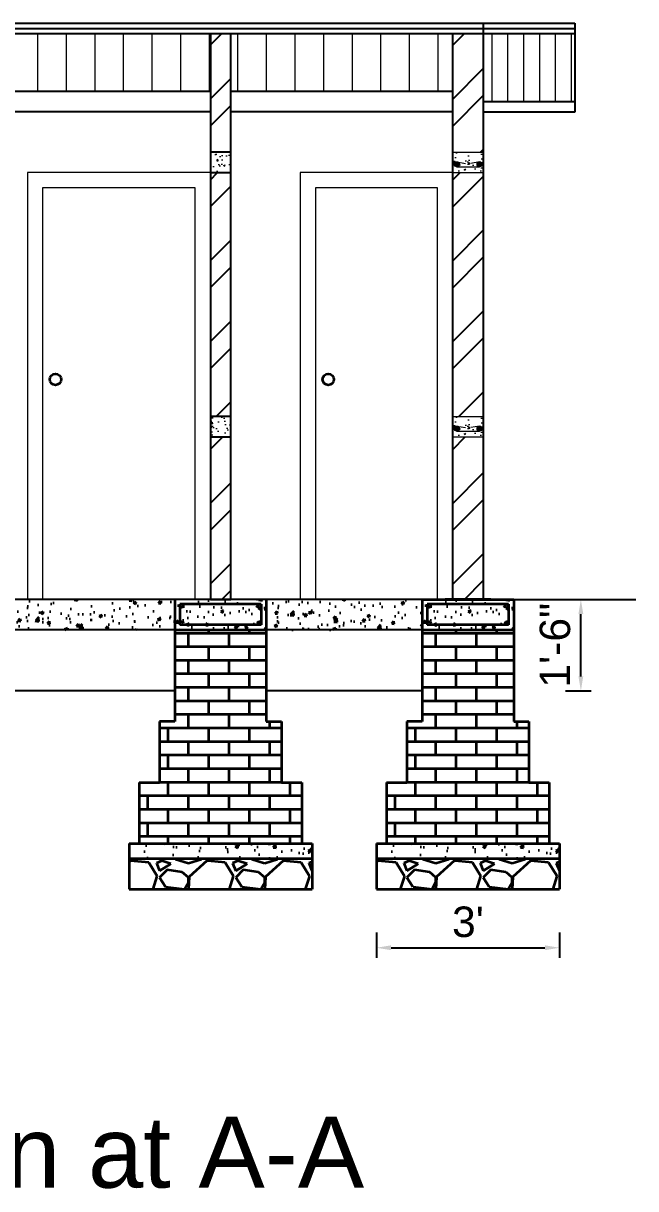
# Model space of a CAD drawing. Header units: inches. Extents: x 367408 to 422529, y -59171 to -41521.
# Drawn here: x 384989 to 385109.5, y -56640.7 to -56411.4 of the extents above; entities that cross this region are included whole.
import ezdxf

# ---------------------------------------------------------------- set-up
doc = ezdxf.new("R2010")
doc.units = ezdxf.units.IN
doc.header["$LTSCALE"] = 2
doc.header["$MEASUREMENT"] = 0
doc.header["$PDMODE"] = 34
doc.layers.get('0').update_dxf_attribs({"linetype": 'CONTINUOUS'})
doc.layers.get('DEFPOINTS').update_dxf_attribs({"color": 141, "linetype": 'CONTINUOUS'})
for name, color, linetype, lineweight in [('door', 20, 'CONTINUOUS', 35), ('steps', 253, 'CONTINUOUS', 20), ('WALL - A', 1, 'CONTINUOUS', 40)]:
    doc.layers.add(name, color=color, linetype=linetype, lineweight=lineweight)
doc.styles.add('Lettring Text', font='arial.ttf')
doc.styles.get("Standard").update_dxf_attribs({"font": 'ARIALN.TTF'})
doc.dimstyles.new('Copy of Standard', dxfattribs={"dimtxt": 6, "dimasz": 2.875, "dimexe": 2, "dimexo": 4, "dimgap": 2, "dimtad": 1, "dimdec": 0, "dimrnd": 1, "dimzin": 0, "dimdsep": 46, "dimlunit": 4, "dimtxsty": 'Lettring Text', "dimcen": 0.1, "dimclrd": 7, "dimclre": 7, "dimclrt": 7, "dimazin": 0, "dimtfac": 0.645, "dimtdec": 0, "dimtmove": 1, "dimatfit": 0, "dimfxl": 3, "dimfxlon": 1, "dimtfillclr": 256, "dimtolj": 1, "dimtzin": 0, "dimlwd": -1, "dimlwe": -1, "dimarcsym": 2})
pattern_1 = [(228.0127875, (24030.8895, -25793.8953), (-120, -135), [2.01804, -199.7863207]), (184.96974073, (24029.53953, -25795.3953), (180, 15), [3.46302, -342.8388714]), (132.51044708, (24026.0895, -25795.6953), (150, -165), [2.44182, -241.74048894]), (267.273689, (24020.2395, -25799.4453), (15, 300), [3.15357, -312.2033706]), (292.83365418, (24020.0895, -25802.5953), (-75, 180), [3.092325, -306.1405969]), (357.273689, (24021.2895, -25805.4453), (-300, 15), [3.15357, -312.2033706]), (37.69424047, (24024.43953, -25805.5953), (-195, -150), [4.170435, -412.87272823]), (72.25532837, (24027.73953, -25803.0453), (105, 330), [3.93732, -389.79482245]), (121.42956562, (24028.9395, -25799.2953), (-120, 195), [3.16425, -313.26109665]), (175.2363583, (24027.2895, -25796.5953), (165, -15), [3.61248, -177.0114387]), (222.3974378, (24023.68953, -25796.29533), (-180, -165), [4.67172, -462.5006251]), (138.81407483, (24035.0895, -25799.5953), (-105, 90), [1.594515, -157.8576722]), (171.4692344, (24033.8895, -25798.5453), (195, -30), [3.033555, -300.32267124]), (225, (24030.89, -25798.095), (-2e-15, -15), [2.121315, -19.09188844]), (203.1985905, (24029.8395, -25796.2953), (75, 30), [1.14237, -113.0942266]), (291.8014095, (24028.7895, -25796.7453), (-15, 45), [1.615545, -79.1619271]), (30.9637565, (24029.3895, -25798.2453), (45, 30), [2.623935, -84.8403434]), (161.5650512, (24031.6395, -25796.8953), (30, -15), [1.897365, -45.5367999]), (16.38954033, (24020.0895, -25796.7453), (150, 45), [2.658, -263.1426772]), (70.34617594, (24022.6395, -25795.9953), (-60, -165), [2.229915, -220.7611162]), (293.1985905, (24031.6395, -25793.8953), (-30, 75), [2.284725, -111.9518716]), (343.61045967, (24032.5395, -25795.9953), (-150, 45), [2.658, -263.1426772]), (339.4439548, (24020.0895, -25806.0453), (-75, 30), [2.5632, -125.5968562]), (294.77514057, (24022.4895, -25806.9453), (-75, 165), [2.14767, -212.61964595]), (66.8014095, (24031.7895, -25808.8953), (30, 75), [2.284725, -111.9518716]), (17.35402464, (24032.6895, -25806.7953), (-195, -60), [2.514465, -248.9313542]), (69.4439548, (24024.4395, -25808.8953), (-30, -75), [1.2816, -126.8784562]), (101.3099325, (24030.8895, -25808.8953), (-15, 60), [0.76485, -75.7204427]), (165.9637565, (24030.7395, -25808.1453), (45, -15), [3.092325, -58.7542594]), (186.00900596, (24027.7395, -25807.3953), (150, 15), [2.86575, -283.7088476]), (303.6900675, (24029.3895, -25799.5953), (-15, 30), [2.16333, -51.91993913]), (353.15722659, (24030.58953, -25801.3953), (255, -30), [3.77691, -373.91343936]), (60.9453959, (24034.3395, -25801.8453), (-60, -105), [1.54434, -152.8901121]), (90, (24035.09, -25800.495), (-15, 15), [0.9, -14.1]), (120.25643716, (24027.4395, -25806.9453), (60, -105), [2.08386, -206.30279984]), (48.0127875, (24026.3895, -25805.1453), (120, 135), [4.03608, -197.7682807]), (0, (24029.09, -25802.145), (15, 15), [3.9, -11.1]), (325.30484647, (24032.9895, -25802.1453), (150, -105), [2.37171, -234.7991145]), (254.0546041, (24034.9395, -25803.4953), (-15, -60), [2.18403, -107.01761834]), (207.64597536, (24034.33953, -25805.5953), (-285, -150), [3.555975, -352.04211273]), (175.42607874, (24031.18953, -25807.2453), (-195, 15), [3.761985, -372.4361011])]
pattern_2 = [(50, (320748.2567, 59987.4594), (5.73808146, -0.50201708), [0.6, -6.6]), (355, (320748.2567, 59987.4594), (-1.11001067, 6.01753707), [0.48, -5.28]), (100.4514, (320748.735, 59987.4176), (4.62807505, 5.51551634), [0.50992152, -5.6091369]), (46.1842, (320748.257, 59989.0594), (8.5379284, -1.3241521), [0.9, -9.9]), (96.6356, (320748.968, 59988.949), (7.47730164, 7.79294297), [0.7648823, -8.413704]), (351.1842, (320748.257, 59989.059), (7.47729556, 7.7929488), [0.72, -7.92]), (21, (320749.0567, 59988.6594), (4.77525642, -3.22095113), [0.6, -6.6]), (326, (320749.0567, 59988.6594), (1.94652266, 5.80120036), [0.48, -5.28]), (71.4514, (320749.4546, 59988.391), (6.72178103, 2.58024397), [0.50992152, -5.6091369]), (37.5, (320748.2567, 59987.4594), (0.097278843, 2.66315083), [0, -5.216, 0, -5.36, 0, -5.3]), (7.5, (320748.2567, 59987.4594), (2.1045563, 3.155293695), [0, -3.056, 0, -5.096, 0, -2.02]), (327.5, (320746.4727, 59987.4594), (4.27057949, -0.180438974), [0, -2, 0, -6.24, 0, -8.28]), (317.5, (320745.6727, 59987.4594), (4.66548935, 0.80083986), [0, -2.6, 0, -4.144, 0, -5.88])]
pattern_3 = [(228.0127875, (23982.2081, -25793.8953), (-120, -135), [2.01804, -199.7863207]), (184.96974073, (23980.8581, -25795.3953), (180, 15), [3.46302, -342.8388714]), (132.51044708, (23977.4081, -25795.6953), (150, -165), [2.44182, -241.74048894]), (267.273689, (23971.5581, -25799.4453), (15, 300), [3.15357, -312.2033706]), (292.83365418, (23971.4081, -25802.5953), (-75, 180), [3.092325, -306.1405969]), (357.273689, (23972.6081, -25805.4453), (-300, 15), [3.15357, -312.2033706]), (37.69424047, (23975.75813, -25805.5953), (-195, -150), [4.170435, -412.87272823]), (72.25532837, (23979.0581, -25803.0453), (105, 330), [3.93732, -389.79482245]), (121.42956562, (23980.2581, -25799.2953), (-120, 195), [3.16425, -313.26109665]), (175.2363583, (23978.6081, -25796.5953), (165, -15), [3.61248, -177.0114387]), (222.3974378, (23975.00813, -25796.29533), (-180, -165), [4.67172, -462.5006251]), (138.81407483, (23986.4081, -25799.5953), (-105, 90), [1.594515, -157.8576722]), (171.4692344, (23985.2081, -25798.5453), (195, -30), [3.033555, -300.32267124]), (225, (23982.208, -25798.095), (-2e-15, -15), [2.121315, -19.09188844]), (203.1985905, (23981.1581, -25796.2953), (75, 30), [1.14237, -113.0942266]), (291.8014095, (23980.108, -25796.7453), (-15, 45), [1.615545, -79.1619271]), (30.9637565, (23980.708, -25798.2453), (45, 30), [2.623935, -84.8403434]), (161.5650512, (23982.958, -25796.8953), (30, -15), [1.897365, -45.5367999]), (16.38954033, (23971.4081, -25796.7453), (150, 45), [2.658, -263.1426772]), (70.34617594, (23973.9581, -25795.9953), (-60, -165), [2.229915, -220.7611162]), (293.1985905, (23982.9581, -25793.8953), (-30, 75), [2.284725, -111.9518716]), (343.61045967, (23983.8581, -25795.9953), (-150, 45), [2.658, -263.1426772]), (339.4439548, (23971.4081, -25806.0453), (-75, 30), [2.5632, -125.5968562]), (294.77514057, (23973.8081, -25806.9453), (-75, 165), [2.14767, -212.61964595]), (66.8014095, (23983.1081, -25808.8953), (30, 75), [2.284725, -111.9518716]), (17.35402464, (23984.0081, -25806.7953), (-195, -60), [2.514465, -248.9313542]), (69.4439548, (23975.7581, -25808.8953), (-30, -75), [1.2816, -126.8784562]), (101.3099325, (23982.208, -25808.8953), (-15, 60), [0.76485, -75.7204427]), (165.9637565, (23982.058, -25808.1453), (45, -15), [3.092325, -58.7542594]), (186.00900596, (23979.0581, -25807.3953), (150, 15), [2.86575, -283.7088476]), (303.6900675, (23980.708, -25799.5953), (-15, 30), [2.16333, -51.91993913]), (353.15722659, (23981.9081, -25801.3953), (255, -30), [3.77691, -373.91343936]), (60.9453959, (23985.6581, -25801.8453), (-60, -105), [1.54434, -152.8901121]), (90, (23986.408, -25800.495), (-15, 15), [0.9, -14.1]), (120.25643716, (23978.7581, -25806.9453), (60, -105), [2.08386, -206.30279984]), (48.0127875, (23977.7081, -25805.1453), (120, 135), [4.03608, -197.7682807]), (0, (23980.408, -25802.145), (15, 15), [3.9, -11.1]), (325.30484647, (23984.3081, -25802.1453), (150, -105), [2.37171, -234.7991145]), (254.0546041, (23986.2581, -25803.4953), (-15, -60), [2.18403, -107.01761834]), (207.64597536, (23985.6581, -25805.5953), (-285, -150), [3.555975, -352.04211273]), (175.42607874, (23982.5081, -25807.2453), (-195, 15), [3.761985, -372.4361011])]
pattern_4 = [(50, (320699.5753, 59987.4594), (5.73808146, -0.50201708), [0.6, -6.6]), (355, (320699.575, 59987.4594), (-1.11001067, 6.01753707), [0.48, -5.28]), (100.4514, (320700.0534, 59987.4176), (4.62807505, 5.51551634), [0.50992152, -5.6091369]), (46.1842, (320699.575, 59989.0594), (8.5379284, -1.3241521), [0.9, -9.9]), (96.6356, (320700.287, 59988.949), (7.47730164, 7.79294297), [0.7648823, -8.413704]), (351.1842, (320699.575, 59989.059), (7.47729556, 7.7929488), [0.72, -7.92]), (21, (320700.3753, 59988.6594), (4.77525642, -3.22095113), [0.6, -6.6]), (326, (320700.375, 59988.6594), (1.94652266, 5.80120036), [0.48, -5.28]), (71.4514, (320700.773, 59988.391), (6.72178103, 2.58024397), [0.50992152, -5.6091369]), (37.5, (320699.5753, 59987.4594), (0.097278843, 2.66315083), [0, -5.216, 0, -5.36, 0, -5.3]), (7.5, (320699.5753, 59987.4594), (2.1045563, 3.155293695), [0, -3.056, 0, -5.096, 0, -2.02]), (327.5, (320697.7913, 59987.4594), (4.27057949, -0.180438974), [0, -2, 0, -6.24, 0, -8.28]), (317.5, (320696.9913, 59987.4594), (4.66548935, 0.80083986), [0, -2.6, 0, -4.144, 0, -5.88])]
pattern_5 = [(50, (0, 0), (3.586300913, -0.313760675), [0.375, -4.125]), (355, (0, 0), (-0.693756668, 3.76096067), [0.3, -3.3]), (100.4514445, (0.299, -0.026), (2.892544234, 3.447199955), [0.31870096, -3.50571056]), (46.1842, (0, 1), (5.336206653, -0.827596404), [0.5625, -6.1875]), (96.6356355, (0.4447, 0.931), (4.67330973, 4.870593004), [0.47805171, -5.2585688]), (351.184164, (0, 1), (4.673309725, 4.870593), [0.45, -4.950000005]), (21, (0.5, 0.75), (2.98453526, -2.013094453), [0.375, -4.125]), (326, (0.5, 0.75), (1.21657666, 3.625750225), [0.3, -3.3]), (71.4514447, (0.7487, 0.5822), (4.201111884, 1.612655764), [0.31870095, -3.50571056]), (37.5, (0, 0), (0.0607992766, 1.664469269), [0, -3.26, 0, -3.35, 0, -3.3125]), (7.5, (0, 0), (1.315347687, 1.9720585594), [0, -1.91, 0, -3.185, 0, -1.2625]), (327.5, (-1.115, 0), (2.669112181, -0.1127743587), [0, -1.25, 0, -3.9, 0, -5.175]), (317.5, (-1.615, 0), (2.915930847, 0.500524912), [0, -1.625, 0, -2.59, 0, -3.675])]
pattern_6 = [(50, (0, 0), (5.73808146, -0.50201708), [0.6, -6.6]), (355, (0, 0), (-1.11001067, 6.01753707), [0.48, -5.28]), (100.4514445, (0.478, -0.042), (4.62807077, 5.51551993), [0.50992154, -5.6091369]), (46.1842, (0, 1.6), (8.53793065, -1.32415425), [0.9, -9.9]), (96.6356355, (0.7115, 1.49), (7.47729557, 7.7929488), [0.76488274, -8.41371008]), (351.184164, (0, 1.6), (7.47729556, 7.7929488), [0.72, -7.92]), (21, (0.8, 1.2), (4.775256417, -3.220951125), [0.6, -6.6]), (326, (0.8, 1.2), (1.946522655, 5.80120036), [0.48, -5.28]), (71.4514447, (1.198, 0.9316), (6.72177901, 2.58024922), [0.50992152, -5.6091369]), (37.5, (0, 0), (0.097278843, 2.663150831), [0, -5.216, 0, -5.36, 0, -5.3]), (7.5, (0, 0), (2.1045563, 3.155293695), [0, -3.056, 0, -5.096, 0, -2.02]), (327.5, (-1.784, 0), (4.270579489, -0.180438974), [0, -2, 0, -6.24, 0, -8.28]), (317.5, (-2.584, 0), (4.665489355, 0.80083986), [0, -2.6, 0, -4.144, 0, -5.88])]

# ---------------------------------------------------------------- blocks, each defined once
blk = doc.blocks.new('*D1002')
at = {"color": 7, "transparency": 16777216}
for p, q in [((385095.72, -56524.76), (385100.72, -56524.76)), ((385098.72, -56539.89), (385098.72, -56527.64)), ((385095.72, -56542.77), (385100.72, -56542.77))]:
    blk.add_line(p, q, dxfattribs=at)
at = {"color": 7, "linetype": 'ByBlock', "transparency": 16777216}
for points in [[(385098.24, -56527.64), (385099.19, -56527.64), (385098.72, -56524.76)], [(385098.24, -56539.89), (385099.19, -56539.89), (385098.72, -56542.77)]]:
    blk.add_solid(points, dxfattribs=at)
at = {"layer": 'DEFPOINTS', "color": 0, "linetype": 'ByBlock', "transparency": 16777216}
for p in [(385085.5, -56524.76), (385098.72, -56524.76), (385085.5, -56542.77)]:
    blk.add_point(p, dxfattribs=at)
at = {"color": 7, "linetype": 'ByBlock', "lineweight": 5, "transparency": 16777216, "insert": (385093.65, -56533.77), "char_height": 6, "attachment_point": 5, "rotation": 90, "style": 'Lettring Text'}
blk.add_mtext('\\A1;1\'-6"', dxfattribs=at)
blk = doc.blocks.new('*D1003')
at = {"color": 7, "transparency": 16777216}
for p, q in [((385058.5, -56590.3), (385058.5, -56595.3)), ((385094.5, -56590.3), (385094.5, -56595.3)), ((385061.38, -56593.3), (385091.63, -56593.3))]:
    blk.add_line(p, q, dxfattribs=at)
at = {"color": 7, "linetype": 'ByBlock', "transparency": 16777216}
for points in [[(385061.38, -56592.82), (385061.38, -56593.78), (385058.5, -56593.3)], [(385091.63, -56592.82), (385091.63, -56593.78), (385094.5, -56593.3)]]:
    blk.add_solid(points, dxfattribs=at)
at = {"layer": 'DEFPOINTS', "color": 0, "linetype": 'ByBlock', "transparency": 16777216}
for p in [(385058.5, -56578.76), (385094.5, -56578.76), (385094.5, -56593.3)]:
    blk.add_point(p, dxfattribs=at)
at = {"color": 7, "linetype": 'ByBlock', "lineweight": 5, "transparency": 16777216, "insert": (385076.5, -56588.23), "char_height": 6, "attachment_point": 5, "style": 'Lettring Text'}
blk.add_mtext("\\A1;3'", dxfattribs=at)

msp = doc.modelspace()

# ---------------------------------------------------------------- hatches: boundary and pattern name
at = {"linetype": 'ByBlock', "lineweight": 5}
h = msp.add_hatch(dxfattribs=at)
h.set_pattern_fill('AR-CONC', scale=0.5, style=0)
h.set_pattern_definition(pattern_5)
h.paths.add_polyline_path([(385029.82, -56436.76), (385025.82, -56436.76), (385025.82, -56440.76), (385029.82, -56440.76)])
h = msp.add_hatch(dxfattribs=at)
h.set_pattern_fill('AR-CONC', scale=0.5, style=0)
h.set_pattern_definition(pattern_5)
h.paths.add_polyline_path([(385079.5, -56436.76), (385073.5, -56436.76), (385073.5, -56440.76), (385079.5, -56440.76)])
h.paths.add_polyline_path([(385079.29, -56439.13, -0.424176), (385078.78, -56439.63), (385074.3, -56439.63, -0.424176), (385073.79, -56439.13, -1), (385074.78, -56439.13, -0.404321), (385074.3, -56439.63), (385078.78, -56439.63, -0.404321), (385078.3, -56439.13, -1)], flags=16)
for points in [[(385073.79, -56439.13, 0.404321), (385074.27, -56439.63), (385074.3, -56439.63, 0.404321), (385074.78, -56439.13, 0.315664), (385074.46, -56438.67), (385074.29, -56438.64, 0.414214)], [(385079.29, -56439.13, 0.414214), (385078.8, -56438.64), (385078.63, -56438.67, 0.315664), (385078.3, -56439.13, 1)], [(385073.79, -56491.13, 0.404321), (385074.27, -56491.63), (385074.3, -56491.63, 0.404321), (385074.78, -56491.13, 0.315664), (385074.46, -56490.67), (385074.29, -56490.64, 0.414214)], [(385079.29, -56491.13, 0.414214), (385078.8, -56490.64), (385078.63, -56490.67, 0.315664), (385078.3, -56491.13, 1)]]:
    msp.add_hatch(color=7, dxfattribs=at).paths.add_polyline_path(points)
h = msp.add_hatch(dxfattribs=at)
h.set_pattern_fill('AR-CONC', scale=0.5, style=0)
h.set_pattern_definition(pattern_5)
h.paths.add_polyline_path([(385029.82, -56488.76), (385025.82, -56488.76), (385025.82, -56492.76), (385029.82, -56492.76)])
h = msp.add_hatch(dxfattribs=at)
h.set_pattern_fill('AR-CONC', scale=0.5, style=0)
h.set_pattern_definition([(50, (0, -52), (3.586300913, -0.313760675), [0.375, -4.125]), (355, (0, -52), (-0.693756668, 3.76096067), [0.3, -3.3]), (100.4514445, (0.299, -52.026), (2.892544234, 3.447199955), [0.31870096, -3.50571056]), (46.1842, (0, -51), (5.336206653, -0.827596404), [0.5625, -6.1875]), (96.6356355, (0.4447, -51.069), (4.67330973, 4.870593004), [0.47805171, -5.2585688]), (351.184164, (0, -51), (4.673309725, 4.870593), [0.45, -4.950000005]), (21, (0.5, -51.25), (2.98453526, -2.013094453), [0.375, -4.125]), (326, (0.5, -51.25), (1.21657666, 3.625750225), [0.3, -3.3]), (71.4514447, (0.7487, -51.4178), (4.201111884, 1.612655764), [0.31870095, -3.50571056]), (37.5, (0, -52), (0.0607992766, 1.664469269), [0, -3.26, 0, -3.35, 0, -3.3125]), (7.5, (0, -52), (1.315347687, 1.9720585594), [0, -1.91, 0, -3.185, 0, -1.2625]), (327.5, (-1.115, -52), (2.669112181, -0.1127743587), [0, -1.25, 0, -3.9, 0, -5.175]), (317.5, (-1.615, -52), (2.915930847, 0.500524912), [0, -1.625, 0, -2.59, 0, -3.675])])
h.paths.add_polyline_path([(385079.5, -56488.76), (385073.5, -56488.76), (385073.5, -56492.76), (385079.5, -56492.76)])
h.paths.add_polyline_path([(385079.29, -56491.13, -0.424176), (385078.78, -56491.63), (385074.3, -56491.63, -0.424176), (385073.79, -56491.13, -1), (385074.78, -56491.13, -0.404321), (385074.3, -56491.63), (385078.78, -56491.63, -0.404321), (385078.3, -56491.13, -1)], flags=16)
at = {"layer": 'door', "ltscale": 0.5}
h = msp.add_hatch(dxfattribs=at)
h.set_pattern_fill('AR-CONC', color=256, scale=0.8, style=0)
h.set_pattern_definition(pattern_6)
h.paths.add_polyline_path([(385018.82, -56524.76), (384922.74, -56524.76), (384922.74, -56530.76), (385018.82, -56530.76)])
h = msp.add_hatch(dxfattribs=at)
h.set_pattern_fill('AR-CONC', color=256, scale=0.8, style=0)
h.set_pattern_definition(pattern_4)
h.paths.add_polyline_path([(385036.82, -56524.76), (385018.82, -56524.76), (385018.82, -56530.76), (385036.82, -56530.76), (385036.82, -56525.71)])
h.paths.add_polyline_path([(385035.82, -56525.71), (385035.82, -56529.76), (385019.82, -56529.76), (385019.82, -56525.71), (385020.12, -56525.71, -0.049683), (385020.19, -56525.71)], flags=16)
h.paths.add_polyline_path([(385035.82, -56526.05, -1), (385035.15, -56526.05, -1)], flags=0)
h.paths.add_polyline_path([(385035.82, -56529.43, -1), (385035.15, -56529.43, -1)], flags=16)
h.paths.add_polyline_path([(385020.49, -56529.43, -1), (385019.82, -56529.43, -1)], flags=16)
h = msp.add_hatch(dxfattribs=at)
h.set_pattern_fill('AR-CONC', color=256, scale=0.8, style=0)
h.set_pattern_definition(pattern_4)
h.paths.add_polyline_path([(385035.82, -56525.71), (385019.82, -56525.71), (385019.82, -56529.76), (385035.82, -56529.76)])
h = msp.add_hatch(color=256, dxfattribs=at)
h.paths.add_polyline_path([(385020.49, -56526.04, 0.385424), (385020.19, -56525.71), (385020.12, -56525.71, 0.385424), (385019.82, -56526.04, 1)])
h.paths.add_polyline_path([(385019.82, -56529.43, 1), (385020.49, -56529.43, 1)])
h.paths.add_polyline_path([(385035.15, -56526.05, 1), (385035.82, -56526.05, 1)])
h.paths.add_polyline_path([(385035.15, -56529.43, 1), (385035.82, -56529.43, 1)])
h = msp.add_hatch(dxfattribs=at)
h.set_pattern_fill('AR-CONC', color=256, scale=0.8, style=0)
h.set_pattern_definition(pattern_6)
h.paths.add_polyline_path([(385067.5, -56524.76), (385051.5, -56524.76), (385036.82, -56524.76), (385036.82, -56530.76), (385067.5, -56530.76)])
h = msp.add_hatch(dxfattribs=at)
h.set_pattern_fill('AR-CONC', color=256, scale=0.8, style=0)
h.set_pattern_definition(pattern_2)
h.paths.add_polyline_path([(385085.5, -56524.76), (385067.5, -56524.76), (385067.5, -56530.76), (385085.5, -56530.76), (385085.5, -56525.71)])
h.paths.add_polyline_path([(385084.5, -56525.71), (385084.5, -56529.76), (385068.5, -56529.76), (385068.5, -56525.71), (385068.81, -56525.71, -0.049683), (385068.87, -56525.71)], flags=16)
h.paths.add_polyline_path([(385084.5, -56526.05, -1), (385083.83, -56526.05, -1)], flags=0)
h.paths.add_polyline_path([(385084.5, -56529.43, -1), (385083.83, -56529.43, -1)], flags=16)
h.paths.add_polyline_path([(385069.17, -56529.43, -1), (385068.5, -56529.43, -1)], flags=16)
h = msp.add_hatch(dxfattribs=at)
h.set_pattern_fill('AR-CONC', color=256, scale=0.8, style=0)
h.set_pattern_definition(pattern_2)
h.paths.add_polyline_path([(385084.5, -56525.71), (385068.5, -56525.71), (385068.5, -56529.76), (385084.5, -56529.76)])
h = msp.add_hatch(color=256, dxfattribs=at)
h.paths.add_polyline_path([(385069.17, -56526.04, 0.385424), (385068.87, -56525.71), (385068.81, -56525.71, 0.385424), (385068.5, -56526.04, 1)])
h.paths.add_polyline_path([(385068.5, -56529.43, 1), (385069.17, -56529.43, 1)])
h.paths.add_polyline_path([(385083.83, -56526.05, 1), (385084.5, -56526.05, 1)])
h.paths.add_polyline_path([(385083.83, -56529.43, 1), (385084.5, -56529.43, 1)])
at = {"layer": 'door', "ltscale": 0.5, "transparency": 33554648}
h = msp.add_hatch(dxfattribs=at)
h.set_pattern_fill('AR-BRSTD', color=256)
h.set_pattern_definition([(0, (229625.5013, -29637.335), (0, 2.667), []), (90, (229625.5013, -29637.335), (-4, 2.667), [2.667, -2.667])])
h.paths.add_polyline_path([(385036.82, -56530.76), (385018.82, -56530.76), (385018.82, -56548.76), (385036.82, -56548.76)])
h.paths.add_polyline_path([(385039.82, -56548.76), (385015.82, -56548.76), (385015.82, -56560.76), (385036.82, -56560.76), (385039.82, -56560.76)])
h.paths.add_polyline_path([(385043.82, -56560.76), (385036.82, -56560.76), (385015.82, -56560.76), (385011.82, -56560.76), (385011.82, -56572.76), (385043.82, -56572.76)])
h = msp.add_hatch(dxfattribs=at)
h.set_pattern_fill('AR-BRSTD', color=256)
h.set_pattern_definition([(0, (229674.1827, -29637.335), (0, 2.667), []), (90, (229674.1827, -29637.335), (-4, 2.667), [2.667, -2.667])])
h.paths.add_polyline_path([(385085.5, -56530.76), (385067.5, -56530.76), (385067.5, -56548.76), (385085.5, -56548.76)])
h.paths.add_polyline_path([(385088.5, -56548.76), (385064.5, -56548.76), (385064.5, -56560.76), (385085.5, -56560.76), (385088.5, -56560.76)])
h.paths.add_polyline_path([(385092.5, -56560.76), (385085.5, -56560.76), (385064.5, -56560.76), (385060.5, -56560.76), (385060.5, -56572.76), (385092.5, -56572.76)])
at = {"layer": 'door', "ltscale": 0.5}
h = msp.add_hatch(dxfattribs=at)
h.set_pattern_fill('AR-CONC', color=256, style=0)
h.set_pattern_definition([(50, (380260.083, 11870.118), (7.17260183, -0.62752135), [0.75, -8.25]), (355, (380260.083, 11870.118), (-1.3875133, 7.5219213), [0.6, -6.6]), (100.4514, (380260.6804, 11870.066), (5.7850938, 6.8943954), [0.6374019, -7.0114211]), (46.1842, (380260.083, 11872.118), (10.6724105, -1.6551901), [1.125, -12.375]), (96.6356, (380260.972, 11871.98), (9.346627, 9.7411787), [0.9561029, -10.51713]), (351.1842, (380260.083, 11872.118), (9.3466195, 9.741186), [0.9, -9.9]), (21, (380261.083, 11871.618), (5.9690705, -4.0261889), [0.75, -8.25]), (326, (380261.083, 11871.618), (2.4331533, 7.25150045), [0.6, -6.6]), (71.4514, (380261.58, 11871.2826), (8.4022263, 3.225305), [0.6374019, -7.0114211]), (37.5, (380260.0827, 11870.118), (0.12159855, 3.32893854), [0, -6.52, 0, -6.7, 0, -6.625]), (7.5, (380260.0827, 11870.118), (2.63069537, 3.94411712), [0, -3.82, 0, -6.37, 0, -2.525]), (327.5, (380257.8527, 11870.118), (5.33822436, -0.22554872), [0, -2.5, 0, -7.8, 0, -10.35]), (317.5, (380256.8527, 11870.118), (5.8318617, 1.00104982), [0, -3.25, 0, -5.18, 0, -7.35])])
h.paths.add_polyline_path([(385045.82, -56572.76), (385009.82, -56572.76), (385009.82, -56575.76), (385045.82, -56575.76)])
h = msp.add_hatch(dxfattribs=at)
h.set_pattern_fill('AR-CONC', color=256, style=0)
h.set_pattern_definition([(50, (380308.764, 11870.118), (7.17260183, -0.62752135), [0.75, -8.25]), (355, (380308.764, 11870.118), (-1.3875133, 7.5219213), [0.6, -6.6]), (100.4514, (380309.362, 11870.066), (5.7850938, 6.8943954), [0.6374019, -7.0114211]), (46.1842, (380308.764, 11872.118), (10.6724105, -1.6551901), [1.125, -12.375]), (96.6356, (380309.653, 11871.98), (9.346627, 9.7411787), [0.9561029, -10.51713]), (351.1842, (380308.764, 11872.118), (9.3466195, 9.741186), [0.9, -9.9]), (21, (380309.764, 11871.618), (5.9690705, -4.0261889), [0.75, -8.25]), (326, (380309.764, 11871.618), (2.4331533, 7.25150045), [0.6, -6.6]), (71.4514, (380310.2615, 11871.2826), (8.4022263, 3.225305), [0.6374019, -7.0114211]), (37.5, (380308.764, 11870.118), (0.12159855, 3.32893854), [0, -6.52, 0, -6.7, 0, -6.625]), (7.5, (380308.764, 11870.118), (2.63069537, 3.94411712), [0, -3.82, 0, -6.37, 0, -2.525]), (327.5, (380306.534, 11870.118), (5.33822436, -0.22554872), [0, -2.5, 0, -7.8, 0, -10.35]), (317.5, (380305.534, 11870.118), (5.8318617, 1.00104982), [0, -3.25, 0, -5.18, 0, -7.35])])
h.paths.add_polyline_path([(385094.5, -56572.76), (385058.5, -56572.76), (385058.5, -56575.76), (385094.5, -56575.76)])
at = {"layer": 'door', "ltscale": 0.5, "transparency": 33554648}
h = msp.add_hatch(dxfattribs=at)
h.set_pattern_fill('GRAVEL', color=256, scale=15)
h.set_pattern_definition(pattern_3)
h.paths.add_polyline_path([(385025.97, -56575.76), (385009.82, -56575.76), (385009.82, -56581.76), (385025.97, -56581.76)])
h = msp.add_hatch(dxfattribs=at)
h.set_pattern_fill('GRAVEL', color=256, scale=15)
h.set_pattern_definition(pattern_3)
h.paths.add_polyline_path([(385045.82, -56581.76), (385045.82, -56575.76), (385025.97, -56575.76), (385025.97, -56581.76)])
h = msp.add_hatch(dxfattribs=at)
h.set_pattern_fill('GRAVEL', color=256, scale=15)
h.set_pattern_definition(pattern_1)
h.paths.add_polyline_path([(385074.65, -56575.76), (385058.5, -56575.76), (385058.5, -56581.76), (385074.65, -56581.76)])
h = msp.add_hatch(dxfattribs=at)
h.set_pattern_fill('GRAVEL', color=256, scale=15)
h.set_pattern_definition(pattern_1)
h.paths.add_polyline_path([(385094.5, -56581.76), (385094.5, -56575.76), (385074.65, -56575.76), (385074.65, -56581.76)])
at = {"layer": 'steps', "ltscale": 0.3}
h = msp.add_hatch(dxfattribs=at)
h.set_pattern_fill('ANSI31', scale=45, angle=45)
h.paths.add_polyline_path([(385025.82, -56413.38), (384916.74, -56413.38), (384916.74, -56424.76), (385025.82, -56424.76)])
h = msp.add_hatch(dxfattribs=at)
h.set_pattern_fill('ANSI31', scale=45, angle=45)
h.paths.add_polyline_path([(385073.5, -56413.38), (385029.82, -56413.38), (385029.82, -56424.76), (385073.5, -56424.76)])
h = msp.add_hatch(dxfattribs=at)
h.set_pattern_fill('ANSI31', scale=25, angle=45)
h.paths.add_polyline_path([(385079.5, -56413.38), (385079.5, -56426.85), (385097.5, -56426.85), (385097.5, -56413.38)])
at = {"layer": 'WALL - A', "lineweight": 25}
h = msp.add_hatch(dxfattribs=at)
h.set_pattern_fill('ANSI32', color=256, scale=30, style=0)
h.paths.add_polyline_path([(385029.82, -56413.38), (385025.82, -56413.38), (385025.82, -56436.76), (385029.82, -56436.76)])
h = msp.add_hatch(dxfattribs=at)
h.set_pattern_fill('ANSI32', color=256, scale=30, style=0)
h.paths.add_polyline_path([(385079.5, -56413.38), (385073.5, -56413.38), (385073.5, -56436.76), (385079.5, -56436.76)])
h = msp.add_hatch(dxfattribs=at)
h.set_pattern_fill('ANSI32', color=256, scale=30, style=0)
h.paths.add_polyline_path([(385029.82, -56440.76), (385025.82, -56440.76), (385025.82, -56488.76), (385029.82, -56488.76)])
h = msp.add_hatch(dxfattribs=at)
h.set_pattern_fill('ANSI32', color=256, scale=30, style=0)
h.paths.add_polyline_path([(385079.5, -56440.76), (385073.5, -56440.76), (385073.5, -56488.76), (385079.5, -56488.76)])
h = msp.add_hatch(dxfattribs=at)
h.set_pattern_fill('ANSI32', color=256, scale=30, style=0)
h.paths.add_polyline_path([(385029.82, -56492.76), (385025.82, -56492.76), (385025.82, -56524.76), (385029.82, -56524.76)])
h = msp.add_hatch(dxfattribs=at)
h.set_pattern_fill('ANSI32', color=256, scale=30, style=0)
h.paths.add_polyline_path([(385079.5, -56492.76), (385073.5, -56492.76), (385073.5, -56524.76), (385079.5, -56524.76)])

# ---------------------------------------------------------------- linework, layer by layer
at = {"ltscale": 0.5}
for p, q in [((384892.74, -56411.38), (385097.5, -56411.38)), ((385079.5, -56411.38), (385079.5, -56524.76)), ((385097.5, -56411.38), (385097.5, -56428.88)), ((384892.74, -56412.38), (385025.82, -56412.38)), ((384892.74, -56413.38), (385025.82, -56413.38)), ((385025.82, -56412.38), (385097.5, -56412.38)), ((385025.82, -56413.38), (385025.82, -56524.76)), ((385025.82, -56413.38), (385097.5, -56413.38)), ((385029.82, -56524.76), (385029.82, -56413.38)), ((385073.5, -56524.76), (385073.5, -56413.38)), ((384916.74, -56424.76), (385025.82, -56424.76)), ((385029.82, -56424.76), (385073.5, -56424.76)), ((385097.5, -56426.85), (385079.5, -56426.85)), ((384916.74, -56428.76), (385025.82, -56428.76)), ((385029.82, -56428.76), (385073.5, -56428.76)), ((385097.5, -56428.88), (385079.5, -56428.88)), ((385079.5, -56524.76), (384910.74, -56524.76)), ((385025.82, -56524.76), (385029.82, -56524.76)), ((385075.5, -56524.76), (385051.5, -56524.76)), ((385073.5, -56524.76), (385079.5, -56524.76)), ((385075.5, -56524.76), (385077.5, -56524.76)), ((385077.5, -56524.76), (385101.5, -56524.76)), ((385079.5, -56524.76), (385109.5, -56524.76)), ((385018.82, -56530.76), (384922.74, -56530.76)), ((385067.5, -56530.76), (385036.82, -56530.76)), ((385018.82, -56542.76), (384922.74, -56542.76)), ((385067.5, -56542.76), (385036.82, -56542.76))]:
    msp.add_line(p, q, dxfattribs=at)
at = {"color": 7, "linetype": 'ByBlock', "lineweight": 5}
for p, q in [((385073.5, -56436.76), (385079.5, -56436.76)), ((385074.27, -56439.63), (385078.8, -56439.63)), ((385074.29, -56438.64), (385076.03, -56438.94)), ((385078.8, -56438.64), (385077.05, -56438.94)), ((385073.5, -56440.76), (385079.5, -56440.76)), ((385073.5, -56440.76), (385079.5, -56440.76)), ((385073.5, -56488.76), (385079.5, -56488.76)), ((385074.27, -56491.63), (385078.8, -56491.63)), ((385074.29, -56490.64), (385076.03, -56490.94)), ((385078.8, -56490.64), (385077.05, -56490.94)), ((385073.5, -56492.76), (385079.5, -56492.76)), ((385073.5, -56492.76), (385079.5, -56492.76))]:
    msp.add_line(p, q, dxfattribs=at)
at = {"ltscale": 0.5}
for points in [[(385025.82, -56440.76), (385029.82, -56440.76), (385029.82, -56436.76), (385025.82, -56436.76)], [(385025.82, -56492.76), (385029.82, -56492.76), (385029.82, -56488.76), (385025.82, -56488.76)]]:
    msp.add_lwpolyline(points, close=True, dxfattribs=at)
at = {"color": 7, "linetype": 'ByBlock', "lineweight": 5}
for centre in [(385074.29, -56439.13), (385078.8, -56439.13), (385074.29, -56491.13), (385078.8, -56491.13)]:
    msp.add_circle(centre, 0.496, dxfattribs=at)
at = {"layer": 'door', "ltscale": 0.5}
for p, q in [((385018.82, -56524.76), (385018.82, -56548.76)), ((385035.82, -56525.71), (385019.82, -56525.71)), ((385019.82, -56525.71), (385019.82, -56529.76)), ((385035.32, -56525.71), (385034.82, -56526.36)), ((385035.82, -56526.16), (385035.32, -56526.82)), ((385035.82, -56525.71), (385035.82, -56529.76)), ((385036.82, -56524.76), (385036.82, -56548.76)), ((385067.5, -56524.76), (385085.5, -56524.76)), ((385067.5, -56524.76), (385067.5, -56548.76)), ((385084.5, -56525.71), (385068.5, -56525.71)), ((385068.5, -56525.71), (385068.5, -56529.76)), ((385072, -56524.76), (385081, -56524.76)), ((385072, -56524.76), (385081, -56524.76)), ((385081, -56524.76), (385072, -56524.76)), ((385072, -56524.76), (385081, -56524.76)), ((385084, -56525.71), (385083.5, -56526.36)), ((385084.5, -56526.16), (385084, -56526.82)), ((385084.5, -56525.71), (385084.5, -56529.76)), ((385085.5, -56524.76), (385085.5, -56548.76)), ((385018.82, -56530.76), (385036.82, -56530.76)), ((385035.82, -56529.76), (385019.82, -56529.76)), ((385067.5, -56530.76), (385085.5, -56530.76)), ((385084.5, -56529.76), (385068.5, -56529.76)), ((385015.82, -56548.76), (385015.82, -56560.76)), ((385018.82, -56548.76), (385015.82, -56548.76)), ((385036.82, -56548.76), (385039.82, -56548.76)), ((385039.82, -56548.76), (385039.82, -56560.76)), ((385064.5, -56548.76), (385064.5, -56560.76)), ((385067.5, -56548.76), (385064.5, -56548.76)), ((385085.5, -56548.76), (385088.5, -56548.76)), ((385088.5, -56548.76), (385088.5, -56560.76)), ((385011.82, -56560.76), (385015.82, -56560.76)), ((385011.82, -56560.76), (385011.82, -56572.76)), ((385039.82, -56560.76), (385043.82, -56560.76)), ((385043.82, -56560.76), (385043.82, -56572.76)), ((385060.5, -56560.76), (385064.5, -56560.76)), ((385060.5, -56560.76), (385060.5, -56572.76)), ((385088.5, -56560.76), (385092.5, -56560.76)), ((385092.5, -56560.76), (385092.5, -56572.76)), ((385009.82, -56572.76), (385045.82, -56572.76)), ((385009.82, -56572.76), (385009.82, -56581.76)), ((385045.82, -56572.76), (385045.82, -56581.76)), ((385058.5, -56572.76), (385094.5, -56572.76)), ((385058.5, -56572.76), (385058.5, -56581.76)), ((385094.5, -56572.76), (385094.5, -56581.76)), ((385009.82, -56575.76), (385045.82, -56575.76)), ((385058.5, -56575.76), (385094.5, -56575.76)), ((385009.82, -56581.76), (385045.82, -56581.76)), ((385058.5, -56581.76), (385094.5, -56581.76))]:
    msp.add_line(p, q, dxfattribs=at)
for centre, radius in [((384995.34, -56481.45), 1.12), ((385049.02, -56481.45), 1.12), ((385020.16, -56526.04), 0.335), ((385035.48, -56526.05), 0.335), ((385068.84, -56526.04), 0.335), ((385084.16, -56526.05), 0.335), ((385020.16, -56529.43), 0.335), ((385035.49, -56529.43), 0.335), ((385068.84, -56529.43), 0.335), ((385084.17, -56529.43), 0.335)]:
    msp.add_circle(centre, radius, dxfattribs=at)
at = {"layer": 'steps', "color": 7, "ltscale": 0.3}
for p, q in [((384989.82, -56440.76), (384989.82, -56524.76)), ((385025.82, -56440.76), (384989.82, -56440.76)), ((385025.82, -56524.76), (385025.82, -56440.76)), ((385043.5, -56440.76), (385043.5, -56524.76)), ((385073.5, -56440.76), (385043.5, -56440.76)), ((385073.5, -56524.76), (385073.5, -56440.76)), ((384992.82, -56443.76), (384992.82, -56524.76)), ((385022.82, -56443.76), (384992.82, -56443.76)), ((385022.82, -56524.76), (385022.82, -56443.76)), ((385046.5, -56443.76), (385046.5, -56524.76)), ((385070.5, -56443.76), (385046.5, -56443.76)), ((385070.5, -56524.76), (385070.5, -56443.76))]:
    msp.add_line(p, q, dxfattribs=at)

# ---------------------------------------------------------------- texts
at = {"color": 7, "linetype": 'ByBlock', "lineweight": 5, "insert": (384993.58, -56633.61), "char_height": 14, "width": 235.547, "attachment_point": 5}
msp.add_mtext('{\\fArial CE|b0|i0|c0|p34;Section at A-A}', dxfattribs=at)

# ---------------------------------------------------------------- dimensions: what is measured, and where the dimension line sits
at = {"color": 7, "linetype": 'ByBlock', "lineweight": 5}
dim = msp.add_linear_dim(base=(385098.72, -56524.76), p1=(385085.5, -56542.77), p2=(385085.5, -56524.76), angle=90, dimstyle='Copy of Standard', dxfattribs=at)
dim.commit()
dim.dimension.update_dxf_attribs({"geometry": '*D1002', "text_midpoint": (385098.72, -56533.77), "dimtype": 160})
dim = msp.add_linear_dim(base=(385094.5, -56593.3), p1=(385058.5, -56578.76), p2=(385094.5, -56578.76), dimstyle='Copy of Standard', dxfattribs=at)
dim.commit()
dim.dimension.update_dxf_attribs({"geometry": '*D1003', "text_midpoint": (385076.5, -56588.23)})

doc.saveas('drawing.dxf')
